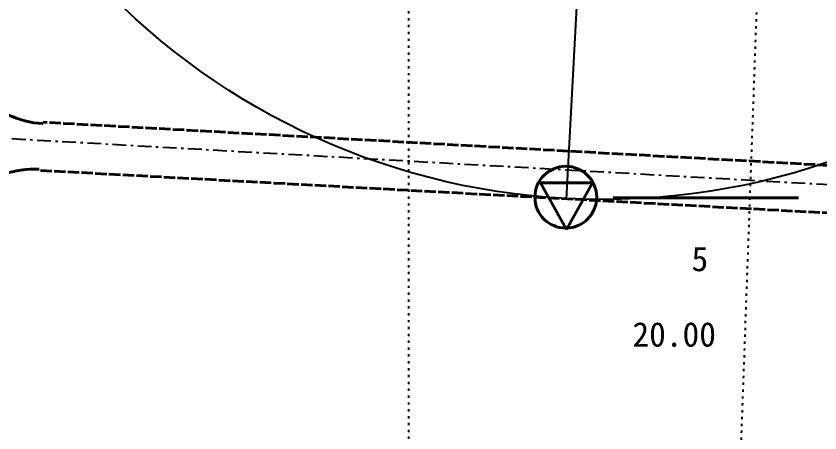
# Model space of a CAD drawing. Header units: metres. Extents: x 110 to 500, y 133 to 419.
# Drawn here: x 145.18 to 180.29, y 304.56 to 322.79 of the extents above; entities that cross this region are included whole.
import ezdxf

# ---------------------------------------------------------------- set-up
doc = ezdxf.new("R2010")
doc.units = ezdxf.units.M
for name, pattern in [('DASHDOT', [1, 0.6, -0.2, 0, -0.2]), ('DASHED', [0.6, 0.5, -0.1]), ('DOT', [0.2, 0, -0.2])]:
    doc.linetypes.add(name, pattern=pattern)
for name, color, linetype in [('PDF_0', 7, 'Continuous'), ('PDF_0-道路边线', 7, 'Continuous'), ('PDF_PP-COM', 7, 'Continuous'), ('PDF_ROAD-CENT', 7, 'Continuous'), ('PDF_勘探点', 7, 'Continuous'), ('PDF_绿线', 7, 'Continuous')]:
    doc.layers.add(name, color=color, linetype=linetype)
doc.styles.add('CHINESE', font='宋体')

msp = doc.modelspace()

# ---------------------------------------------------------------- linework, layer by layer
at = {"layer": 'PDF_0', "color": 1, "linetype": 'DOT'}
msp.add_lwpolyline([(175.94, 278.48), (179.419, 375.909)], dxfattribs=at)
at = {"layer": 'PDF_0-道路边线', "color": 3, "linetype": 'DASHED', "lineweight": 40}
for points in [[(265.756, 311.587), (146.364, 318.147)], [(146.24, 316.04), (265.698, 309.586)]]:
    msp.add_lwpolyline(points, dxfattribs=at)
at = {"layer": 'PDF_0-道路边线', "color": 3, "lineweight": 40}
for centre, start, end in [((146.57, 322.13), 176.9183, -93.0813), ((145.97, 312.05), 86.9181, 176.9185)]:
    msp.add_arc(centre, 4.05, start, end, dxfattribs=at)
at = {"layer": 'PDF_PP-COM', "color": 7}
msp.add_lwpolyline([(169.22, 314.78), (172.46, 375.38)], dxfattribs=at)
at = {"layer": 'PDF_PP-COM', "color": 4}
msp.add_circle((170.81, 345.106), 30.334, dxfattribs=at)
at = {"layer": 'PDF_ROAD-CENT', "color": 6, "linetype": 'DASHDOT'}
msp.add_lwpolyline([(270.8, 310.34), (141.275, 317.626)], dxfattribs=at)
at = {"layer": 'PDF_勘探点', "color": 5, "lineweight": 40}
msp.add_lwpolyline([(169.22, 313.46), (170.36, 315.5), (168.08, 315.5)], close=True, dxfattribs=at)
msp.add_lwpolyline([(171.26, 314.84), (179.36, 314.84)], dxfattribs=at)
msp.add_circle((169.19, 314.87), 1.35, dxfattribs=at)
at = {"layer": 'PDF_绿线', "color": 3, "linetype": 'DOT'}
msp.add_lwpolyline([(162.32, 391.7), (162.32, 269.66)], dxfattribs=at)

# ---------------------------------------------------------------- texts
at = {"color": 5, "attachment_point": 7, "style": 'CHINESE'}
for s, insert, char_height in [('5', (174.68, 311.618), 1.073), ('20.00', (172.1, 308.318), 1.0728)]:
    msp.add_mtext(s, dxfattribs=dict(at, insert=insert, char_height=char_height))

doc.saveas('drawing.dxf')
